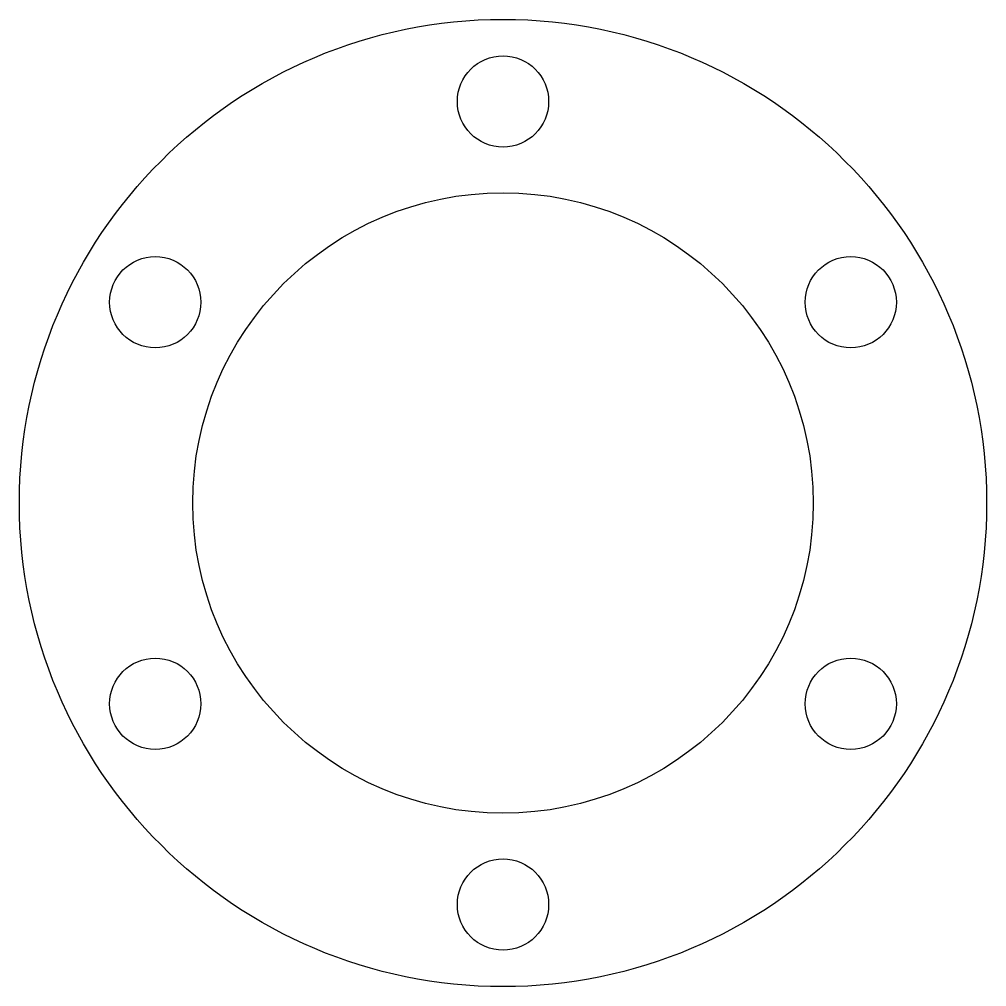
# Model space of a CAD drawing. Header units: millimetres. Extents: x -26.5 to 26.5, y -26.5 to 26.5.
import ezdxf

# ---------------------------------------------------------------- set-up
doc = ezdxf.new("R2010")
doc.units = ezdxf.units.MM
doc.layers.get('0').update_dxf_attribs({"linetype": 'CONTINUOUS'})

msp = doc.modelspace()

# ---------------------------------------------------------------- linework, layer by layer
for centre, radius in [((0, 0), 26.5), ((0, 22), 2.5), ((0, 0), 17), ((-19.053, 11), 2.5), ((19.053, 11), 2.5), ((-19.053, -11), 2.5), ((19.053, -11), 2.5), ((0, -22), 2.5)]:
    msp.add_circle(centre, radius)

doc.saveas('drawing.dxf')
